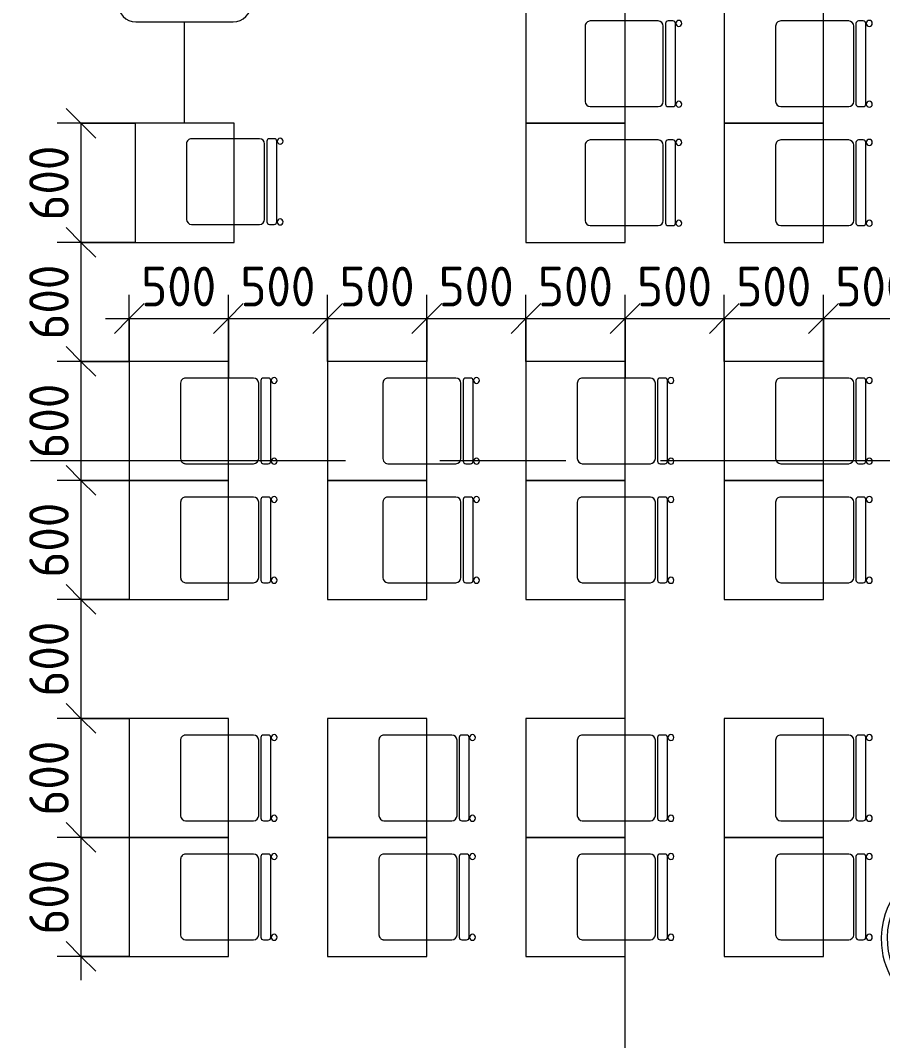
# Model space of a CAD drawing. Header units: millimetres. Extents: x -3724 to 231642, y -8553 to 29017.
# Drawn here: x 22861 to 27208, y 676 to 5819 of the extents above; entities that cross this region are included whole.
import ezdxf

# ---------------------------------------------------------------- set-up
doc = ezdxf.new("R2010")
doc.units = ezdxf.units.MM
doc.linetypes.add('Осевая', pattern=[3175, 635, -476.25, 1587.5, -476.25])
for name, color, linetype, lineweight in [('A-ANNO-DIMS', 7, 'Continuous', 9), ('A-ANNO-DIMS-100', 7, 'Continuous', 9), ('I-FURN-IDEN', 7, 'Continuous', 9), ('Оси-2', 7, 'Осевая', 9)]:
    doc.layers.add(name, color=color, linetype=linetype, lineweight=lineweight)
doc.layers.add('I-FURN-1', color=9, linetype='Continuous', lineweight=9, true_color=0x808080)
doc.styles.add('ISOCPEUR_1', font='isocpeur.ttf', dxfattribs={"width": 0.9, "height": 200})
doc.dimstyles.new('ISO-2_0_0_9К_Средний_округл2', dxfattribs={"dimscale": 304.8, "dimtxt": 199.196235, "dimasz": 0.492126, "dimexe": 0.393701, "dimexo": 0, "dimgap": 0, "dimtad": 1, "dimdec": 0, "dimrnd": 10, "dimzin": 0, "dimdsep": 46, "dimtxsty": 'ISOCPEUR_1', "dimblk1": 'OBLIQUE', "dimblk2": 'OBLIQUE', "dimsah": 1, "dimcen": 0.09, "dimdle": 0.393701, "dimazin": 0, "dimtfac": 1, "dimtdec": 4, "dimtix": 1, "dimtmove": 0, "dimatfit": 3, "dimfxl": 1, "dimtvp": 1, "dimtolj": 1, "dimtzin": 0, "dimarcsym": 2})

# ---------------------------------------------------------------- blocks, each defined once
blk = doc.blocks.new('Стол базовый прямоугольный - 1_7а-25476368-План расстановки мебели и оборудования 1 этажа в осях 1-12')
at = {"layer": 'I-FURN-1'}
for p, q in [((250, 300), (-250, 300)), ((-250, 300), (-250, -300)), ((250, -300), (250, 300)), ((-250, -300), (250, -300))]:
    blk.add_line(p, q, dxfattribs=at)
blk = doc.blocks.new('Стул Breuer - 1_9а-25403171-План расстановки мебели и оборудования 1 этажа в осях 1-12')
at = {"layer": 'I-FURN-1'}
for p, q in [((-215.9, 215.9), (-215.9, 0)), ((190.5, 241.3), (-190.5, 241.3)), ((215.9, 0), (215.9, 215.9)), ((-215.9, 0), (-215.9, -127)), ((215.9, -127), (215.9, 0)), ((-190.5, -152.4), (190.5, -152.4)), ((-215.9, -176.2), (-215.9, -200.8)), ((203.2, -163.5), (-203.2, -163.5)), ((215.9, -200.8), (215.9, -176.2)), ((-203.2, -213.5), (203.2, -213.5))]:
    blk.add_line(p, q, dxfattribs=at)
for centre, radius, start, end in [((-190.5, 215.9), 25.4, 165, 180), ((-190.5, 215.9), 25.4, 150, 165), ((-190.5, 215.9), 25.4, 135, 150), ((-190.5, 215.9), 25.4, 120, 135), ((-190.5, 215.9), 25.4, 90, 120), ((190.5, 215.9), 25.4, 60, 90), ((190.5, 215.9), 25.4, 45, 60), ((190.5, 215.9), 25.4, 0, 45), ((-190.5, -127), 25.4, 180, 270), ((190.5, -127), 25.4, 270, 360), ((-203.2, -176.2), 12.7, 90, 180), ((-203.2, -200.8), 12.7, 180, 270), ((203.2, -176.2), 12.7, 360, 90), ((203.2, -200.8), 12.7, 270, 360), ((-203.5, -230.6), 15.1, 360, 180), ((-203.5, -230.6), 15.1, 180, 360), ((203.7, -230.6), 15.1, 360, 180), ((203.7, -230.6), 15.1, 180, 360)]:
    blk.add_arc(centre, radius, start, end, dxfattribs=at)
blk = doc.blocks.new('Стул Breuer - 1_9а-V81-План расстановки мебели и оборудования 1 этажа в осях 1-12')
at = {"layer": 'I-FURN-1'}
for p, q in [((-215.9, 215.9), (-215.9, 0)), ((190.5, 241.3), (-190.5, 241.3)), ((215.9, 0), (215.9, 215.9)), ((-215.9, 0), (-215.9, -127)), ((215.9, -127), (215.9, 0)), ((-190.5, -152.4), (190.5, -152.4)), ((-215.9, -176.2), (-215.9, -200.8)), ((203.2, -163.5), (-203.2, -163.5)), ((215.9, -200.8), (215.9, -176.2)), ((-203.2, -213.5), (203.2, -213.5))]:
    blk.add_line(p, q, dxfattribs=at)
for centre, radius, start, end in [((-190.5, 215.9), 25.4, 135, 180), ((-190.5, 215.9), 25.4, 90, 135), ((190.5, 215.9), 25.4, 0, 90), ((-190.5, -127), 25.4, 180, 270), ((190.5, -127), 25.4, 270, 360), ((-203.2, -176.2), 12.7, 90, 180), ((-203.2, -200.8), 12.7, 180, 270), ((203.2, -176.2), 12.7, 360, 90), ((203.2, -200.8), 12.7, 270, 360), ((-203.5, -230.6), 15.1, 360, 180), ((-203.5, -230.6), 15.1, 180, 360), ((203.7, -230.6), 15.1, 360, 180), ((203.7, -230.6), 15.1, 180, 360)]:
    blk.add_arc(centre, radius, start, end, dxfattribs=at)
blk = doc.blocks.new('Стул Breuer - 1_9а-V82-План расстановки мебели и оборудования 1 этажа в осях 1-12')
at = {"layer": 'I-FURN-1'}
for p, q in [((-215.9, 215.9), (-215.9, 20)), ((190.5, 241.3), (-190.5, 241.3)), ((215.9, 20), (215.9, 215.9)), ((-215.9, 20), (-215.9, -127)), ((215.9, -127), (215.9, 20)), ((-190.5, -152.4), (190.5, -152.4)), ((-215.9, -176.2), (-215.9, -200.8)), ((203.2, -163.5), (-203.2, -163.5)), ((215.9, -200.8), (215.9, -176.2)), ((-203.2, -213.5), (203.2, -213.5))]:
    blk.add_line(p, q, dxfattribs=at)
for centre, radius, start, end in [((-190.5, 215.9), 25.4, 150, 180), ((-190.5, 215.9), 25.4, 120, 150), ((-190.5, 215.9), 25.4, 90, 120), ((190.5, 215.9), 25.4, 45, 90), ((190.5, 215.9), 25.4, 0, 45), ((-190.5, -127), 25.4, 180, 270), ((190.5, -127), 25.4, 270, 360), ((-203.2, -176.2), 12.7, 90, 180), ((-203.2, -200.8), 12.7, 180, 270), ((203.2, -176.2), 12.7, 360, 90), ((203.2, -200.8), 12.7, 270, 360), ((-203.5, -230.6), 15.1, 360, 180), ((-203.5, -230.6), 15.1, 180, 360), ((203.7, -230.6), 15.1, 360, 180), ((203.7, -230.6), 15.1, 180, 360)]:
    blk.add_arc(centre, radius, start, end, dxfattribs=at)
blk = doc.blocks.new('Стул Breuer - 1_9а-V83-План расстановки мебели и оборудования 1 этажа в осях 1-12')
at = {"layer": 'I-FURN-1'}
for p, q in [((-215.9, 215.9), (-215.9, 20)), ((190.5, 241.3), (-190.5, 241.3)), ((215.9, 20), (215.9, 215.9)), ((-215.9, 20), (-215.9, -127)), ((215.9, -127), (215.9, 20)), ((-190.5, -152.4), (190.5, -152.4)), ((-215.9, -176.2), (-215.9, -200.8)), ((203.2, -163.5), (-203.2, -163.5)), ((215.9, -200.8), (215.9, -176.2)), ((-203.2, -213.5), (203.2, -213.5))]:
    blk.add_line(p, q, dxfattribs=at)
for centre, radius, start, end in [((-190.5, 215.9), 25.4, 90, 180), ((190.5, 215.9), 25.4, 15, 90), ((190.5, 215.9), 25.4, 0, 15), ((-190.5, -127), 25.4, 180, 270), ((190.5, -127), 25.4, 270, 360), ((-203.2, -176.2), 12.7, 90, 180), ((-203.2, -200.8), 12.7, 180, 270), ((203.2, -176.2), 12.7, 360, 90), ((203.2, -200.8), 12.7, 270, 360), ((-203.5, -230.6), 15.1, 360, 180), ((-203.5, -230.6), 15.1, 180, 360), ((203.7, -230.6), 15.1, 360, 180), ((203.7, -230.6), 15.1, 180, 360)]:
    blk.add_arc(centre, radius, start, end, dxfattribs=at)
blk = doc.blocks.new('Стул Breuer - 1_9а-V84-План расстановки мебели и оборудования 1 этажа в осях 1-12')
at = {"layer": 'I-FURN-1'}
for p, q in [((-215.9, 215.9), (-215.9, 0)), ((190.5, 241.3), (-190.5, 241.3)), ((215.9, 0), (215.9, 215.9)), ((-215.9, 0), (-215.9, -127)), ((215.9, -127), (215.9, 0)), ((-190.5, -152.4), (190.5, -152.4)), ((-215.9, -176.2), (-215.9, -200.8)), ((203.2, -163.5), (-203.2, -163.5)), ((215.9, -200.8), (215.9, -176.2)), ((-203.2, -213.5), (203.2, -213.5))]:
    blk.add_line(p, q, dxfattribs=at)
for centre, radius, start, end in [((-190.5, 215.9), 25.4, 90, 180), ((190.5, 215.9), 25.4, 0, 90), ((-190.5, -127), 25.4, 180, 270), ((190.5, -127), 25.4, 270, 360), ((-203.2, -176.2), 12.7, 90, 180), ((-203.2, -200.8), 12.7, 180, 270), ((203.2, -176.2), 12.7, 360, 90), ((203.2, -200.8), 12.7, 270, 360), ((-203.5, -230.6), 15.1, 360, 180), ((-203.5, -230.6), 15.1, 180, 360), ((203.7, -230.6), 15.1, 360, 180), ((203.7, -230.6), 15.1, 180, 360)]:
    blk.add_arc(centre, radius, start, end, dxfattribs=at)
blk = doc.blocks.new('Стул Breuer - 1_9а-V85-План расстановки мебели и оборудования 1 этажа в осях 1-12')
at = {"layer": 'I-FURN-1'}
for p, q in [((-215.9, 215.9), (-215.9, 0)), ((190.5, 241.3), (-190.5, 241.3)), ((215.9, 0), (215.9, 215.9)), ((-215.9, 0), (-215.9, -127)), ((215.9, -127), (215.9, 0)), ((-190.5, -152.4), (190.5, -152.4)), ((-215.9, -176.2), (-215.9, -200.8)), ((203.2, -163.5), (-203.2, -163.5)), ((215.9, -200.8), (215.9, -176.2)), ((-203.2, -213.5), (203.2, -213.5))]:
    blk.add_line(p, q, dxfattribs=at)
for centre, radius, start, end in [((-190.5, 215.9), 25.4, 90, 180), ((190.5, 215.9), 25.4, 60, 90), ((190.5, 215.9), 25.4, 0, 60), ((-190.5, -127), 25.4, 180, 270), ((190.5, -127), 25.4, 270, 360), ((-203.2, -176.2), 12.7, 90, 180), ((-203.2, -200.8), 12.7, 180, 270), ((203.2, -176.2), 12.7, 360, 90), ((203.2, -200.8), 12.7, 270, 360), ((-203.5, -230.6), 15.1, 360, 180), ((-203.5, -230.6), 15.1, 180, 360), ((203.7, -230.6), 15.1, 360, 180), ((203.7, -230.6), 15.1, 180, 360)]:
    blk.add_arc(centre, radius, start, end, dxfattribs=at)
blk = doc.blocks.new('Стул Breuer - 1_9а-V86-План расстановки мебели и оборудования 1 этажа в осях 1-12')
at = {"layer": 'I-FURN-1'}
for p, q in [((-215.9, 215.9), (-215.9, 0)), ((190.5, 241.3), (-190.5, 241.3)), ((215.9, 0), (215.9, 215.9)), ((-215.9, 0), (-215.9, -127)), ((215.9, -127), (215.9, 0)), ((-190.5, -152.4), (190.5, -152.4)), ((-215.9, -176.2), (-215.9, -200.8)), ((203.2, -163.5), (-203.2, -163.5)), ((215.9, -200.8), (215.9, -176.2)), ((-203.2, -213.5), (203.2, -213.5))]:
    blk.add_line(p, q, dxfattribs=at)
for centre, radius, start, end in [((-190.5, 215.9), 25.4, 90, 180), ((190.5, 215.9), 25.4, 0, 90), ((-190.5, -127), 25.4, 180, 270), ((190.5, -127), 25.4, 270, 360), ((-203.2, -176.2), 12.7, 90, 180), ((-203.2, -200.8), 12.7, 180, 270), ((203.2, -176.2), 12.7, 360, 90), ((203.2, -200.8), 12.7, 270, 360), ((-203.5, -230.6), 15.1, 360, 180), ((-203.5, -230.6), 15.1, 180, 360), ((203.7, -230.6), 15.1, 360, 180), ((203.7, -230.6), 15.1, 180, 360)]:
    blk.add_arc(centre, radius, start, end, dxfattribs=at)
blk = doc.blocks.new('Стул Breuer - 1_9а-V87-План расстановки мебели и оборудования 1 этажа в осях 1-12')
at = {"layer": 'I-FURN-1'}
for p, q in [((-215.9, 215.9), (-215.9, 0)), ((190.5, 241.3), (-190.5, 241.3)), ((215.9, 0), (215.9, 215.9)), ((-215.9, 0), (-215.9, -127)), ((215.9, -127), (215.9, 0)), ((-190.5, -152.4), (190.5, -152.4)), ((-215.9, -176.2), (-215.9, -200.8)), ((203.2, -163.5), (-203.2, -163.5)), ((215.9, -200.8), (215.9, -176.2)), ((-203.2, -213.5), (203.2, -213.5))]:
    blk.add_line(p, q, dxfattribs=at)
for centre, radius, start, end in [((-190.5, 215.9), 25.4, 90, 180), ((190.5, 215.9), 25.4, 45, 90), ((190.5, 215.9), 25.4, 0, 45), ((-190.5, -127), 25.4, 180, 270), ((190.5, -127), 25.4, 270, 360), ((-203.2, -176.2), 12.7, 90, 180), ((-203.2, -200.8), 12.7, 180, 270), ((203.2, -176.2), 12.7, 360, 90), ((203.2, -200.8), 12.7, 270, 360), ((-203.5, -230.6), 15.1, 360, 180), ((-203.5, -230.6), 15.1, 180, 360), ((203.7, -230.6), 15.1, 360, 180), ((203.7, -230.6), 15.1, 180, 360)]:
    blk.add_arc(centre, radius, start, end, dxfattribs=at)
blk = doc.blocks.new('Стул Breuer - 1_9а-V89-План расстановки мебели и оборудования 1 этажа в осях 1-12')
at = {"layer": 'I-FURN-1'}
for p, q in [((-215.9, 215.9), (-215.9, 0)), ((190.5, 241.3), (-190.5, 241.3)), ((215.9, 0), (215.9, 215.9)), ((-215.9, 0), (-215.9, -127)), ((215.9, -127), (215.9, 0)), ((-190.5, -152.4), (190.5, -152.4)), ((-215.9, -176.2), (-215.9, -200.8)), ((203.2, -163.5), (-203.2, -163.5)), ((215.9, -200.8), (215.9, -176.2)), ((-203.2, -213.5), (203.2, -213.5))]:
    blk.add_line(p, q, dxfattribs=at)
for centre, radius, start, end in [((-190.5, 215.9), 25.4, 120, 180), ((-190.5, 215.9), 25.4, 90, 120), ((190.5, 215.9), 25.4, 0, 90), ((-190.5, -127), 25.4, 180, 270), ((190.5, -127), 25.4, 270, 360), ((-203.2, -176.2), 12.7, 90, 180), ((-203.2, -200.8), 12.7, 180, 270), ((203.2, -176.2), 12.7, 360, 90), ((203.2, -200.8), 12.7, 270, 360), ((-203.5, -230.6), 15.1, 360, 180), ((-203.5, -230.6), 15.1, 180, 360), ((203.7, -230.6), 15.1, 360, 180), ((203.7, -230.6), 15.1, 180, 360)]:
    blk.add_arc(centre, radius, start, end, dxfattribs=at)
blk = doc.blocks.new('Стул Breuer - 1_9а-V90-План расстановки мебели и оборудования 1 этажа в осях 1-12')
at = {"layer": 'I-FURN-1'}
for p, q in [((-215.9, 215.9), (-215.9, 0)), ((190.5, 241.3), (-190.5, 241.3)), ((215.9, 0), (215.9, 215.9)), ((-215.9, 0), (-215.9, -127)), ((215.9, -127), (215.9, 0)), ((-190.5, -152.4), (190.5, -152.4)), ((-215.9, -176.2), (-215.9, -200.8)), ((203.2, -163.5), (-203.2, -163.5)), ((215.9, -200.8), (215.9, -176.2)), ((-203.2, -213.5), (203.2, -213.5))]:
    blk.add_line(p, q, dxfattribs=at)
for centre, radius, start, end in [((-190.5, 215.9), 25.4, 165, 180), ((-190.5, 215.9), 25.4, 150, 165), ((-190.5, 215.9), 25.4, 135, 150), ((-190.5, 215.9), 25.4, 90, 135), ((190.5, 215.9), 25.4, 15, 90), ((190.5, 215.9), 25.4, 0, 15), ((-190.5, -127), 25.4, 180, 270), ((190.5, -127), 25.4, 270, 360), ((-203.2, -176.2), 12.7, 90, 180), ((-203.2, -200.8), 12.7, 180, 270), ((203.2, -176.2), 12.7, 360, 90), ((203.2, -200.8), 12.7, 270, 360), ((-203.5, -230.6), 15.1, 360, 180), ((-203.5, -230.6), 15.1, 180, 360), ((203.7, -230.6), 15.1, 360, 180), ((203.7, -230.6), 15.1, 180, 360)]:
    blk.add_arc(centre, radius, start, end, dxfattribs=at)
blk = doc.blocks.new('Стул Breuer - 1_9а-V91-План расстановки мебели и оборудования 1 этажа в осях 1-12')
at = {"layer": 'I-FURN-1'}
for p, q in [((-215.9, 215.9), (-215.9, 0)), ((190.5, 241.3), (-190.5, 241.3)), ((215.9, 0), (215.9, 215.9)), ((-215.9, 0), (-215.9, -127)), ((215.9, -127), (215.9, 0)), ((-190.5, -152.4), (190.5, -152.4)), ((-215.9, -176.2), (-215.9, -200.8)), ((203.2, -163.5), (-203.2, -163.5)), ((215.9, -200.8), (215.9, -176.2)), ((-203.2, -213.5), (203.2, -213.5))]:
    blk.add_line(p, q, dxfattribs=at)
for centre, radius, start, end in [((-190.5, 215.9), 25.4, 90, 180), ((190.5, 215.9), 25.4, 75, 90), ((190.5, 215.9), 25.4, 60, 75), ((190.5, 215.9), 25.4, 45, 60), ((190.5, 215.9), 25.4, 30, 45), ((190.5, 215.9), 25.4, 15, 30), ((190.5, 215.9), 25.4, 0, 15), ((-190.5, -127), 25.4, 180, 270), ((190.5, -127), 25.4, 270, 360), ((-203.2, -176.2), 12.7, 90, 180), ((-203.2, -200.8), 12.7, 180, 270), ((203.2, -176.2), 12.7, 360, 90), ((203.2, -200.8), 12.7, 270, 360), ((-203.5, -230.6), 15.1, 360, 180), ((-203.5, -230.6), 15.1, 180, 360), ((203.7, -230.6), 15.1, 360, 180), ((203.7, -230.6), 15.1, 180, 360)]:
    blk.add_arc(centre, radius, start, end, dxfattribs=at)
blk = doc.blocks.new('Стул Breuer - 1_9а-V92-План расстановки мебели и оборудования 1 этажа в осях 1-12')
at = {"layer": 'I-FURN-1'}
for p, q in [((-215.9, 215.9), (-215.9, 40)), ((190.5, 241.3), (-190.5, 241.3)), ((215.9, 40), (215.9, 215.9)), ((-215.9, 40), (-215.9, -127)), ((215.9, -127), (215.9, 40)), ((-190.5, -152.4), (190.5, -152.4)), ((-215.9, -176.2), (-215.9, -200.8)), ((203.2, -163.5), (-203.2, -163.5)), ((215.9, -200.8), (215.9, -176.2)), ((-203.2, -213.5), (203.2, -213.5))]:
    blk.add_line(p, q, dxfattribs=at)
for centre, radius, start, end in [((-190.5, 215.9), 25.4, 90, 180), ((190.5, 215.9), 25.4, 0, 90), ((-190.5, -127), 25.4, 180, 270), ((190.5, -127), 25.4, 270, 360), ((-203.2, -176.2), 12.7, 90, 180), ((-203.2, -200.8), 12.7, 180, 270), ((203.2, -176.2), 12.7, 360, 90), ((203.2, -200.8), 12.7, 270, 360), ((-203.5, -230.6), 15.1, 360, 180), ((-203.5, -230.6), 15.1, 180, 360), ((203.7, -230.6), 15.1, 360, 180), ((203.7, -230.6), 15.1, 180, 360)]:
    blk.add_arc(centre, radius, start, end, dxfattribs=at)
blk = doc.blocks.new('ПУФ - 1_53-V103-План расстановки мебели и оборудования 1 этажа в осях 1-12')
at = {"layer": 'I-FURN-1'}
for radius, start, end in [(400, 360, 180), (400, 0, 180), (370, 360, 153.7258), (370, 0, 153.7258), (370, 153.8836, 180), (370, 153.8836, 180), (400, 180, 360), (370, 180, 360), (370, 180, 360), (400, 180, 360)]:
    blk.add_arc((0, 0), radius, start, end, dxfattribs=at)
blk = doc.blocks.new('Стул Breuer - 1_9а-V116-План расстановки мебели и оборудования 1 этажа в осях 1-12')
at = {"layer": 'I-FURN-1'}
for p, q in [((-215.9, 215.9), (-215.9, 1)), ((190.5, 241.3), (-190.5, 241.3)), ((215.9, 1), (215.9, 215.9)), ((-215.9, 1), (-215.9, -127)), ((215.9, -127), (215.9, 1)), ((-190.5, -152.4), (190.5, -152.4)), ((-215.9, -176.2), (-215.9, -200.8)), ((203.2, -163.5), (-203.2, -163.5)), ((215.9, -200.8), (215.9, -176.2)), ((-203.2, -213.5), (203.2, -213.5))]:
    blk.add_line(p, q, dxfattribs=at)
for centre, radius, start, end in [((-190.5, 215.9), 25.4, 90, 180), ((190.5, 215.9), 25.4, 0, 90), ((-190.5, -127), 25.4, 180, 270), ((190.5, -127), 25.4, 270, 360), ((-203.2, -176.2), 12.7, 90, 180), ((-203.2, -200.8), 12.7, 180, 270), ((203.2, -176.2), 12.7, 360, 90), ((203.2, -200.8), 12.7, 270, 360), ((-203.5, -230.6), 15.1, 360, 180), ((-203.5, -230.6), 15.1, 180, 360), ((203.7, -230.6), 15.1, 360, 180), ((203.7, -230.6), 15.1, 180, 360)]:
    blk.add_arc(centre, radius, start, end, dxfattribs=at)
blk = doc.blocks.new('Марка_Мебель - В прямоуг_Balcon_Марка-25523697-План расстановки мебели и оборудования 1 этажа в осях 1-12')
at = {"layer": 'I-FURN-IDEN'}
for p, q in [((-2.455, 2.278), (2.455, 2.278)), ((-3.355, 1.378), (-3.355, -1.384)), ((3.355, 1.378), (3.355, -1.378)), ((-2.461, -2.278), (2.455, -2.278))]:
    blk.add_line(p, q, dxfattribs=at)
for centre, radius, start, end in [((-2.455, 1.378), 0.9, 90, 180), ((2.455, 1.378), 0.9, 0, 90), ((-2.461, -1.384), 0.893, 180, 270), ((2.455, -1.378), 0.9, 270, 0)]:
    blk.add_arc(centre, radius, start, end, dxfattribs=at)
blk = doc.blocks.new('DIMBLOCK63-План расстановки мебели и оборудования 1 этажа в осях 1-12')
at = {"layer": 'A-ANNO-DIMS-100', "lineweight": 20}
for p, q in [((23166.6, 5300), (23091.6, 5375)), ((23166.6, 5300), (23241.6, 5225)), ((23166.6, 4700), (23091.6, 4775)), ((23166.6, 4700), (23241.6, 4625))]:
    blk.add_line(p, q, dxfattribs=at)
at = {"layer": 'A-ANNO-DIMS-100'}
for p, q in [((23439, 5300), (23046.6, 5300)), ((23166.6, 5300), (23166.6, 4700)), ((23166.6, 5300), (23439, 5300)), ((23439, 4700), (23046.6, 4700)), ((23166.6, 4700), (23439, 4700))]:
    blk.add_line(p, q, dxfattribs=at)
at = {"layer": 'A-ANNO-DIMS-100', "color": 0, "insert": (22905.3, 4810.4), "char_height": 200, "width": 455.087, "attachment_point": 1, "rotation": 90, "line_spacing_factor": 1.149209, "style": 'ISOCPEUR_1'}
blk.add_mtext('600', dxfattribs=at)
blk = doc.blocks.new('_Oblique')
at = {"color": 0, "linetype": 'ByBlock', "lineweight": -2}
blk.add_line((-0.5, -0.5), (0.5, 0.5), dxfattribs=at)
blk = doc.blocks.new('DIMBLOCK64-План расстановки мебели и оборудования 1 этажа в осях 1-12')
at = {"layer": 'A-ANNO-DIMS-100', "lineweight": 20}
for p, q in [((23166.6, 4700), (23091.6, 4775)), ((23166.6, 4700), (23241.6, 4625)), ((23166.6, 4100), (23091.6, 4175)), ((23166.6, 4100), (23241.6, 4025))]:
    blk.add_line(p, q, dxfattribs=at)
at = {"layer": 'A-ANNO-DIMS-100'}
for p, q in [((23439, 4700), (23046.6, 4700)), ((23166.6, 4700), (23166.6, 4100)), ((23166.6, 4700), (23439, 4700)), ((23410, 4100), (23046.6, 4100)), ((23166.6, 4100), (23410, 4100))]:
    blk.add_line(p, q, dxfattribs=at)
at = {"layer": 'A-ANNO-DIMS-100', "color": 0, "insert": (22905.3, 4210.4), "char_height": 200, "width": 455.087, "attachment_point": 1, "rotation": 90, "line_spacing_factor": 1.149209, "style": 'ISOCPEUR_1'}
blk.add_mtext('600', dxfattribs=at)
blk = doc.blocks.new('DIMBLOCK65-План расстановки мебели и оборудования 1 этажа в осях 1-12')
at = {"layer": 'A-ANNO-DIMS-100', "lineweight": 20}
for p, q in [((23166.6, 4100), (23091.6, 4175)), ((23166.6, 4100), (23241.6, 4025)), ((23166.6, 3500), (23091.6, 3575)), ((23166.6, 3500), (23241.6, 3425))]:
    blk.add_line(p, q, dxfattribs=at)
at = {"layer": 'A-ANNO-DIMS-100'}
for p, q in [((23410, 4100), (23046.6, 4100)), ((23166.6, 4100), (23166.6, 3500)), ((23166.6, 4100), (23410, 4100)), ((23410, 3500), (23046.6, 3500)), ((23166.6, 3500), (23410, 3500))]:
    blk.add_line(p, q, dxfattribs=at)
at = {"layer": 'A-ANNO-DIMS-100', "color": 0, "insert": (22905.3, 3610.4), "char_height": 200, "width": 455.087, "attachment_point": 1, "rotation": 90, "line_spacing_factor": 1.149209, "style": 'ISOCPEUR_1'}
blk.add_mtext('600', dxfattribs=at)
blk = doc.blocks.new('DIMBLOCK66-План расстановки мебели и оборудования 1 этажа в осях 1-12')
at = {"layer": 'A-ANNO-DIMS-100', "lineweight": 20}
for p, q in [((23166.6, 3500), (23091.6, 3575)), ((23166.6, 3500), (23241.6, 3425)), ((23166.6, 2900), (23091.6, 2975)), ((23166.6, 2900), (23241.6, 2825))]:
    blk.add_line(p, q, dxfattribs=at)
at = {"layer": 'A-ANNO-DIMS-100'}
for p, q in [((23410, 3500), (23046.6, 3500)), ((23166.6, 3500), (23166.6, 2900)), ((23166.6, 3500), (23410, 3500)), ((23410, 2900), (23046.6, 2900)), ((23166.6, 2900), (23410, 2900))]:
    blk.add_line(p, q, dxfattribs=at)
at = {"layer": 'A-ANNO-DIMS-100', "color": 0, "insert": (22905.3, 3010.4), "char_height": 200, "width": 455.087, "attachment_point": 1, "rotation": 90, "line_spacing_factor": 1.149209, "style": 'ISOCPEUR_1'}
blk.add_mtext('600', dxfattribs=at)
blk = doc.blocks.new('DIMBLOCK67-План расстановки мебели и оборудования 1 этажа в осях 1-12')
at = {"layer": 'A-ANNO-DIMS-100', "lineweight": 20}
for p, q in [((23166.6, 2900), (23091.6, 2975)), ((23166.6, 2900), (23241.6, 2825)), ((23166.6, 2300), (23091.6, 2375)), ((23166.6, 2300), (23241.6, 2225))]:
    blk.add_line(p, q, dxfattribs=at)
at = {"layer": 'A-ANNO-DIMS-100'}
for p, q in [((23410, 2900), (23046.6, 2900)), ((23166.6, 2900), (23166.6, 2300)), ((23166.6, 2900), (23410, 2900)), ((23410, 2300), (23046.6, 2300)), ((23166.6, 2300), (23410, 2300))]:
    blk.add_line(p, q, dxfattribs=at)
at = {"layer": 'A-ANNO-DIMS-100', "color": 0, "insert": (22905.3, 2410.4), "char_height": 200, "width": 455.087, "attachment_point": 1, "rotation": 90, "line_spacing_factor": 1.149209, "style": 'ISOCPEUR_1'}
blk.add_mtext('600', dxfattribs=at)
blk = doc.blocks.new('DIMBLOCK68-План расстановки мебели и оборудования 1 этажа в осях 1-12')
at = {"layer": 'A-ANNO-DIMS-100', "lineweight": 20}
for p, q in [((23166.6, 2300), (23091.6, 2375)), ((23166.6, 2300), (23241.6, 2225)), ((23166.6, 1700), (23091.6, 1775)), ((23166.6, 1700), (23241.6, 1625))]:
    blk.add_line(p, q, dxfattribs=at)
at = {"layer": 'A-ANNO-DIMS-100'}
for p, q in [((23410, 2300), (23046.6, 2300)), ((23166.6, 2300), (23166.6, 1700)), ((23166.6, 2300), (23410, 2300)), ((23410, 1700), (23046.6, 1700)), ((23166.6, 1700), (23410, 1700))]:
    blk.add_line(p, q, dxfattribs=at)
at = {"layer": 'A-ANNO-DIMS-100', "color": 0, "insert": (22905.3, 1810.4), "char_height": 200, "width": 455.087, "attachment_point": 1, "rotation": 90, "line_spacing_factor": 1.149209, "style": 'ISOCPEUR_1'}
blk.add_mtext('600', dxfattribs=at)
blk = doc.blocks.new('DIMBLOCK69-План расстановки мебели и оборудования 1 этажа в осях 1-12')
at = {"layer": 'A-ANNO-DIMS-100', "lineweight": 20}
for p, q in [((23166.6, 1700), (23091.6, 1775)), ((23166.6, 1700), (23241.6, 1625)), ((23166.6, 1100), (23091.6, 1175)), ((23166.6, 1100), (23241.6, 1025))]:
    blk.add_line(p, q, dxfattribs=at)
at = {"layer": 'A-ANNO-DIMS-100'}
for p, q in [((23410, 1700), (23046.6, 1700)), ((23166.6, 1700), (23166.6, 980)), ((23166.6, 1700), (23410, 1700)), ((23410, 1100), (23046.6, 1100)), ((23166.6, 1100), (23410, 1100))]:
    blk.add_line(p, q, dxfattribs=at)
at = {"layer": 'A-ANNO-DIMS-100', "color": 0, "insert": (22905.3, 1210.4), "char_height": 200, "width": 455.087, "attachment_point": 1, "rotation": 90, "line_spacing_factor": 1.149209, "style": 'ISOCPEUR_1'}
blk.add_mtext('600', dxfattribs=at)
blk = doc.blocks.new('DIMBLOCK77-План расстановки мебели и оборудования 1 этажа в осях 1-12')
at = {"layer": 'A-ANNO-DIMS-100'}
for p, q in [((23410, 4100), (23410, 4436)), ((23910, 4018.8), (23910, 4436)), ((23290, 4316), (23910, 4316)), ((23410, 4316), (23410, 4100)), ((23910, 4316), (23910, 4018.8))]:
    blk.add_line(p, q, dxfattribs=at)
at = {"layer": 'A-ANNO-DIMS-100', "lineweight": 20}
for p, q in [((23410, 4316), (23485, 4391)), ((23910, 4316), (23985, 4391)), ((23410, 4316), (23335, 4241)), ((23910, 4316), (23835, 4241))]:
    blk.add_line(p, q, dxfattribs=at)
at = {"layer": 'A-ANNO-DIMS-100', "color": 0, "insert": (23470.4, 4577.3), "char_height": 200, "width": 455.087, "attachment_point": 1, "line_spacing_factor": 1.149209, "style": 'ISOCPEUR_1'}
blk.add_mtext('500', dxfattribs=at)
blk = doc.blocks.new('DIMBLOCK78-План расстановки мебели и оборудования 1 этажа в осях 1-12')
at = {"layer": 'A-ANNO-DIMS-100'}
for p, q in [((23910, 4018.8), (23910, 4436)), ((24410, 4100), (24410, 4436)), ((23910, 4316), (24410, 4316)), ((23910, 4316), (23910, 4018.8)), ((24410, 4316), (24410, 4100))]:
    blk.add_line(p, q, dxfattribs=at)
at = {"layer": 'A-ANNO-DIMS-100', "lineweight": 20}
for p, q in [((23910, 4316), (23985, 4391)), ((24410, 4316), (24485, 4391)), ((23910, 4316), (23835, 4241)), ((24410, 4316), (24335, 4241))]:
    blk.add_line(p, q, dxfattribs=at)
at = {"layer": 'A-ANNO-DIMS-100', "color": 0, "insert": (23970.4, 4577.3), "char_height": 200, "width": 455.087, "attachment_point": 1, "line_spacing_factor": 1.149209, "style": 'ISOCPEUR_1'}
blk.add_mtext('500', dxfattribs=at)
blk = doc.blocks.new('DIMBLOCK79-План расстановки мебели и оборудования 1 этажа в осях 1-12')
at = {"layer": 'A-ANNO-DIMS-100'}
for p, q in [((24410, 4100), (24410, 4436)), ((24910, 4100), (24910, 4436)), ((24410, 4316), (24910, 4316)), ((24410, 4316), (24410, 4100)), ((24910, 4316), (24910, 4100))]:
    blk.add_line(p, q, dxfattribs=at)
at = {"layer": 'A-ANNO-DIMS-100', "lineweight": 20}
for p, q in [((24410, 4316), (24485, 4391)), ((24910, 4316), (24985, 4391)), ((24410, 4316), (24335, 4241)), ((24910, 4316), (24835, 4241))]:
    blk.add_line(p, q, dxfattribs=at)
at = {"layer": 'A-ANNO-DIMS-100', "color": 0, "insert": (24470.4, 4577.3), "char_height": 200, "width": 455.087, "attachment_point": 1, "line_spacing_factor": 1.149209, "style": 'ISOCPEUR_1'}
blk.add_mtext('500', dxfattribs=at)
blk = doc.blocks.new('DIMBLOCK80-План расстановки мебели и оборудования 1 этажа в осях 1-12')
at = {"layer": 'A-ANNO-DIMS-100'}
for p, q in [((24910, 4100), (24910, 4436)), ((25410, 4100), (25410, 4436)), ((24910, 4316), (25410, 4316)), ((24910, 4316), (24910, 4100)), ((25410, 4316), (25410, 4100))]:
    blk.add_line(p, q, dxfattribs=at)
at = {"layer": 'A-ANNO-DIMS-100', "lineweight": 20}
for p, q in [((24910, 4316), (24985, 4391)), ((25410, 4316), (25485, 4391)), ((24910, 4316), (24835, 4241)), ((25410, 4316), (25335, 4241))]:
    blk.add_line(p, q, dxfattribs=at)
at = {"layer": 'A-ANNO-DIMS-100', "color": 0, "insert": (24970.4, 4577.3), "char_height": 200, "width": 455.087, "attachment_point": 1, "line_spacing_factor": 1.149209, "style": 'ISOCPEUR_1'}
blk.add_mtext('500', dxfattribs=at)
blk = doc.blocks.new('DIMBLOCK81-План расстановки мебели и оборудования 1 этажа в осях 1-12')
at = {"layer": 'A-ANNO-DIMS-100'}
for p, q in [((25410, 4100), (25410, 4436)), ((25910, 4018.8), (25910, 4436)), ((25410, 4316), (25910, 4316)), ((25410, 4316), (25410, 4100)), ((25910, 4316), (25910, 4018.8))]:
    blk.add_line(p, q, dxfattribs=at)
at = {"layer": 'A-ANNO-DIMS-100', "lineweight": 20}
for p, q in [((25410, 4316), (25485, 4391)), ((25910, 4316), (25985, 4391)), ((25410, 4316), (25335, 4241)), ((25910, 4316), (25835, 4241))]:
    blk.add_line(p, q, dxfattribs=at)
at = {"layer": 'A-ANNO-DIMS-100', "color": 0, "insert": (25470.4, 4577.3), "char_height": 200, "width": 455.087, "attachment_point": 1, "line_spacing_factor": 1.149209, "style": 'ISOCPEUR_1'}
blk.add_mtext('500', dxfattribs=at)
blk = doc.blocks.new('DIMBLOCK82-План расстановки мебели и оборудования 1 этажа в осях 1-12')
at = {"layer": 'A-ANNO-DIMS-100'}
for p, q in [((25910, 4018.8), (25910, 4436)), ((26410, 4100), (26410, 4436)), ((25910, 4316), (26410, 4316)), ((25910, 4316), (25910, 4018.8)), ((26410, 4316), (26410, 4100))]:
    blk.add_line(p, q, dxfattribs=at)
at = {"layer": 'A-ANNO-DIMS-100', "lineweight": 20}
for p, q in [((25910, 4316), (25985, 4391)), ((26410, 4316), (26485, 4391)), ((25910, 4316), (25835, 4241)), ((26410, 4316), (26335, 4241))]:
    blk.add_line(p, q, dxfattribs=at)
at = {"layer": 'A-ANNO-DIMS-100', "color": 0, "insert": (25970.4, 4577.3), "char_height": 200, "width": 455.087, "attachment_point": 1, "line_spacing_factor": 1.149209, "style": 'ISOCPEUR_1'}
blk.add_mtext('500', dxfattribs=at)
blk = doc.blocks.new('DIMBLOCK83-План расстановки мебели и оборудования 1 этажа в осях 1-12')
at = {"layer": 'A-ANNO-DIMS-100'}
for p, q in [((26410, 4100), (26410, 4436)), ((26910, 4018.8), (26910, 4436)), ((26410, 4316), (26910, 4316)), ((26410, 4316), (26410, 4100)), ((26910, 4316), (26910, 4018.8))]:
    blk.add_line(p, q, dxfattribs=at)
at = {"layer": 'A-ANNO-DIMS-100', "lineweight": 20}
for p, q in [((26410, 4316), (26485, 4391)), ((26910, 4316), (26985, 4391)), ((26410, 4316), (26335, 4241)), ((26910, 4316), (26835, 4241))]:
    blk.add_line(p, q, dxfattribs=at)
at = {"layer": 'A-ANNO-DIMS-100', "color": 0, "insert": (26470.4, 4577.3), "char_height": 200, "width": 455.087, "attachment_point": 1, "line_spacing_factor": 1.149209, "style": 'ISOCPEUR_1'}
blk.add_mtext('500', dxfattribs=at)
blk = doc.blocks.new('DIMBLOCK84-План расстановки мебели и оборудования 1 этажа в осях 1-12')
at = {"layer": 'A-ANNO-DIMS-100'}
for p, q in [((26910, 4018.8), (26910, 4436)), ((27410, 4100), (27410, 4436)), ((26910, 4316), (27410, 4316)), ((26910, 4316), (26910, 4018.8)), ((27410, 4316), (27410, 4100))]:
    blk.add_line(p, q, dxfattribs=at)
at = {"layer": 'A-ANNO-DIMS-100', "lineweight": 20}
for p, q in [((26910, 4316), (26985, 4391)), ((27410, 4316), (27485, 4391)), ((26910, 4316), (26835, 4241)), ((27410, 4316), (27335, 4241))]:
    blk.add_line(p, q, dxfattribs=at)
at = {"layer": 'A-ANNO-DIMS-100', "color": 0, "insert": (26970.4, 4577.3), "char_height": 200, "width": 455.087, "attachment_point": 1, "line_spacing_factor": 1.149209, "style": 'ISOCPEUR_1'}
blk.add_mtext('500', dxfattribs=at)

msp = doc.modelspace()

# ---------------------------------------------------------------- linework, layer by layer
at = {"layer": 'I-FURN-IDEN'}
msp.add_line((23689, 5300), (23689, 5812), dxfattribs=at)
at = {"layer": 'Оси-2'}
for p, q in [((25910, 593.7), (25910, 24898.1)), ((-423.7, 3600), (35770, 3600))]:
    msp.add_line(p, q, dxfattribs=at)

# ---------------------------------------------------------------- block references
at = {"layer": 'I-FURN-1'}
for p in [(25660, 5600), (26660, 5600), (23689, 5000), (25660, 5000), (26660, 5000), (23660, 3800), (24660, 3800), (25660, 3800), (26660, 3800), (23660, 3200), (24660, 3200), (25660, 3200), (26660, 3200), (23660, 2000), (24660, 2000), (25660, 2000), (26660, 2000), (23660, 1400), (24660, 1400), (25660, 1400), (26660, 1400)]:
    msp.add_blockref('Стол базовый прямоугольный - 1_7а-25476368-План расстановки мебели и оборудования 1 этажа в осях 1-12', p, dxfattribs=at)
for name, p, rotation in [('Стул Breuer - 1_9а-V92-План расстановки мебели и оборудования 1 этажа в осях 1-12', (25950, 5600), 89.99999999999959), ('Стул Breuer - 1_9а-V86-План расстановки мебели и оборудования 1 этажа в осях 1-12', (26910, 5600), 89.99999999999959), ('Стул Breuer - 1_9а-V116-План расстановки мебели и оборудования 1 этажа в осях 1-12', (23940, 5006.3), 89.99999999999959), ('Стул Breuer - 1_9а-V92-План расстановки мебели и оборудования 1 этажа в осях 1-12', (25950, 5000), 89.99999999999959), ('Стул Breuer - 1_9а-V86-План расстановки мебели и оборудования 1 этажа в осях 1-12', (26910, 5000), 89.99999999999959), ('Стул Breuer - 1_9а-25403171-План расстановки мебели и оборудования 1 этажа в осях 1-12', (23910, 3800), 89.99999999999959), ('Стул Breuer - 1_9а-V82-План расстановки мебели и оборудования 1 этажа в осях 1-12', (24930, 3800), 89.99999999999959), ('Стул Breuer - 1_9а-V84-План расстановки мебели и оборудования 1 этажа в осях 1-12', (25910, 3800), 89.99999999999959), ('Стул Breuer - 1_9а-V86-План расстановки мебели и оборудования 1 этажа в осях 1-12', (26910, 3800), 89.99999999999959), ('Стул Breuer - 1_9а-V81-План расстановки мебели и оборудования 1 этажа в осях 1-12', (23910, 3200), 89.99999999999959), ('Стул Breuer - 1_9а-V83-План расстановки мебели и оборудования 1 этажа в осях 1-12', (24930, 3200), 89.99999999999959), ('Стул Breuer - 1_9а-V85-План расстановки мебели и оборудования 1 этажа в осях 1-12', (25910, 3200), 89.99999999999959), ('Стул Breuer - 1_9а-V87-План расстановки мебели и оборудования 1 этажа в осях 1-12', (26910, 3200), 89.99999999999959), ('Стул Breuer - 1_9а-V91-План расстановки мебели и оборудования 1 этажа в осях 1-12', (23910, 2000), 89.99999999999959), ('Стул Breuer - 1_9а-V86-План расстановки мебели и оборудования 1 этажа в осях 1-12', (24910, 2000), 89.99999999999959), ('Стул Breuer - 1_9а-V86-План расстановки мебели и оборудования 1 этажа в осях 1-12', (25910, 2000), 89.99999999999959), ('Стул Breuer - 1_9а-V84-План расстановки мебели и оборудования 1 этажа в осях 1-12', (26910, 2000), 89.99999999999959), ('Стул Breuer - 1_9а-V86-План расстановки мебели и оборудования 1 этажа в осях 1-12', (23910, 1400), 89.99999999999959), ('Стул Breuer - 1_9а-V90-План расстановки мебели и оборудования 1 этажа в осях 1-12', (24910, 1400), 89.99999999999959), ('Стул Breuer - 1_9а-V89-План расстановки мебели и оборудования 1 этажа в осях 1-12', (25910, 1400), 89.99999999999959), ('Стул Breuer - 1_9а-V81-План расстановки мебели и оборудования 1 этажа в осях 1-12', (26910, 1400), 89.99999999999959), ('ПУФ - 1_53-V103-План расстановки мебели и оборудования 1 этажа в осях 1-12', (27600.8, 1188.9), 184.6613193387897)]:
    msp.add_blockref(name, p, dxfattribs=dict(at, rotation=rotation))
at = {"layer": 'I-FURN-IDEN', "xscale": 99.99999999999993, "yscale": 99.99999999999993, "zscale": 99.99999999999993}
msp.add_blockref('Марка_Мебель - В прямоуг_Balcon_Марка-25523697-План расстановки мебели и оборудования 1 этажа в осях 1-12', (23689, 6039.7), dxfattribs=at)

# ---------------------------------------------------------------- dimensions: what is measured, and where the dimension line sits
at = {"layer": 'A-ANNO-DIMS'}
for base, p1, p2, override, picture, middle in [((23166.6, 4700), (23439, 5300), (23439, 4700), {"dimpost": '<>', "dimfxl": 600}, 'DIMBLOCK63-План расстановки мебели и оборудования 1 этажа в осях 1-12', (23066.6, 5000)), ((23166.6, 4100), (23439, 4700), (23410, 4100), {"dimpost": '<>', "dimfxl": 600.701859}, 'DIMBLOCK64-План расстановки мебели и оборудования 1 этажа в осях 1-12', (23066.6, 4400)), ((23166.6, 3500), (23410, 4100), (23410, 3500), {"dimpost": '<>', "dimfxl": 600}, 'DIMBLOCK65-План расстановки мебели и оборудования 1 этажа в осях 1-12', (23066.6, 3800)), ((23166.6, 2900), (23410, 3500), (23410, 2900), {"dimpost": '<>', "dimfxl": 600}, 'DIMBLOCK66-План расстановки мебели и оборудования 1 этажа в осях 1-12', (23066.6, 3200)), ((23166.6, 2300), (23410, 2900), (23410, 2300), {"dimpost": '<>', "dimfxl": 600}, 'DIMBLOCK67-План расстановки мебели и оборудования 1 этажа в осях 1-12', (23066.6, 2600)), ((23166.6, 1700), (23410, 2300), (23410, 1700), {"dimpost": '<>', "dimfxl": 600}, 'DIMBLOCK68-План расстановки мебели и оборудования 1 этажа в осях 1-12', (23066.6, 2000)), ((23166.6, 1100), (23410, 1700), (23410, 1100), {"dimpost": '<>', "dimfxl": 600}, 'DIMBLOCK69-План расстановки мебели и оборудования 1 этажа в осях 1-12', (23066.6, 1400))]:
    dim = msp.add_linear_dim(base=base, p1=p1, p2=p2, angle=90, dimstyle='ISO-2_0_0_9К_Средний_округл2', override=override, dxfattribs=at)
    dim.commit()
    dim.dimension.update_dxf_attribs({"geometry": picture, "text_midpoint": middle})
for base, p1, p2, override, picture, middle in [((23910, 4316), (23410, 4100), (23910, 4018.8), {"dimpost": '<>', "dimfxl": 506.549553}, 'DIMBLOCK77-План расстановки мебели и оборудования 1 этажа в осях 1-12', (23660, 4416)), ((24410, 4316), (23910, 4018.8), (24410, 4100), {"dimpost": '<>', "dimfxl": 506.549486}, 'DIMBLOCK78-План расстановки мебели и оборудования 1 этажа в осях 1-12', (24160, 4416)), ((24910, 4316), (24410, 4100), (24910, 4100), {"dimpost": '<>', "dimfxl": 500}, 'DIMBLOCK79-План расстановки мебели и оборудования 1 этажа в осях 1-12', (24660, 4416)), ((25410, 4316), (24910, 4100), (25410, 4100), {"dimpost": '<>', "dimfxl": 500}, 'DIMBLOCK80-План расстановки мебели и оборудования 1 этажа в осях 1-12', (25160, 4416)), ((25910, 4316), (25410, 4100), (25910, 4018.8), {"dimpost": '<>', "dimfxl": 506.549553}, 'DIMBLOCK81-План расстановки мебели и оборудования 1 этажа в осях 1-12', (25660, 4416)), ((26410, 4316), (25910, 4018.8), (26410, 4100), {"dimpost": '<>', "dimfxl": 506.549486}, 'DIMBLOCK82-План расстановки мебели и оборудования 1 этажа в осях 1-12', (26160, 4416)), ((26910, 4316), (26410, 4100), (26910, 4018.8), {"dimpost": '<>', "dimfxl": 506.549553}, 'DIMBLOCK83-План расстановки мебели и оборудования 1 этажа в осях 1-12', (26660, 4416)), ((27410, 4316), (26910, 4018.8), (27410, 4100), {"dimpost": '<>', "dimfxl": 506.549486}, 'DIMBLOCK84-План расстановки мебели и оборудования 1 этажа в осях 1-12', (27160, 4416))]:
    dim = msp.add_linear_dim(base=base, p1=p1, p2=p2, dimstyle='ISO-2_0_0_9К_Средний_округл2', override=override, dxfattribs=at)
    dim.commit()
    dim.dimension.update_dxf_attribs({"geometry": picture, "text_midpoint": middle})

doc.saveas('drawing.dxf')
